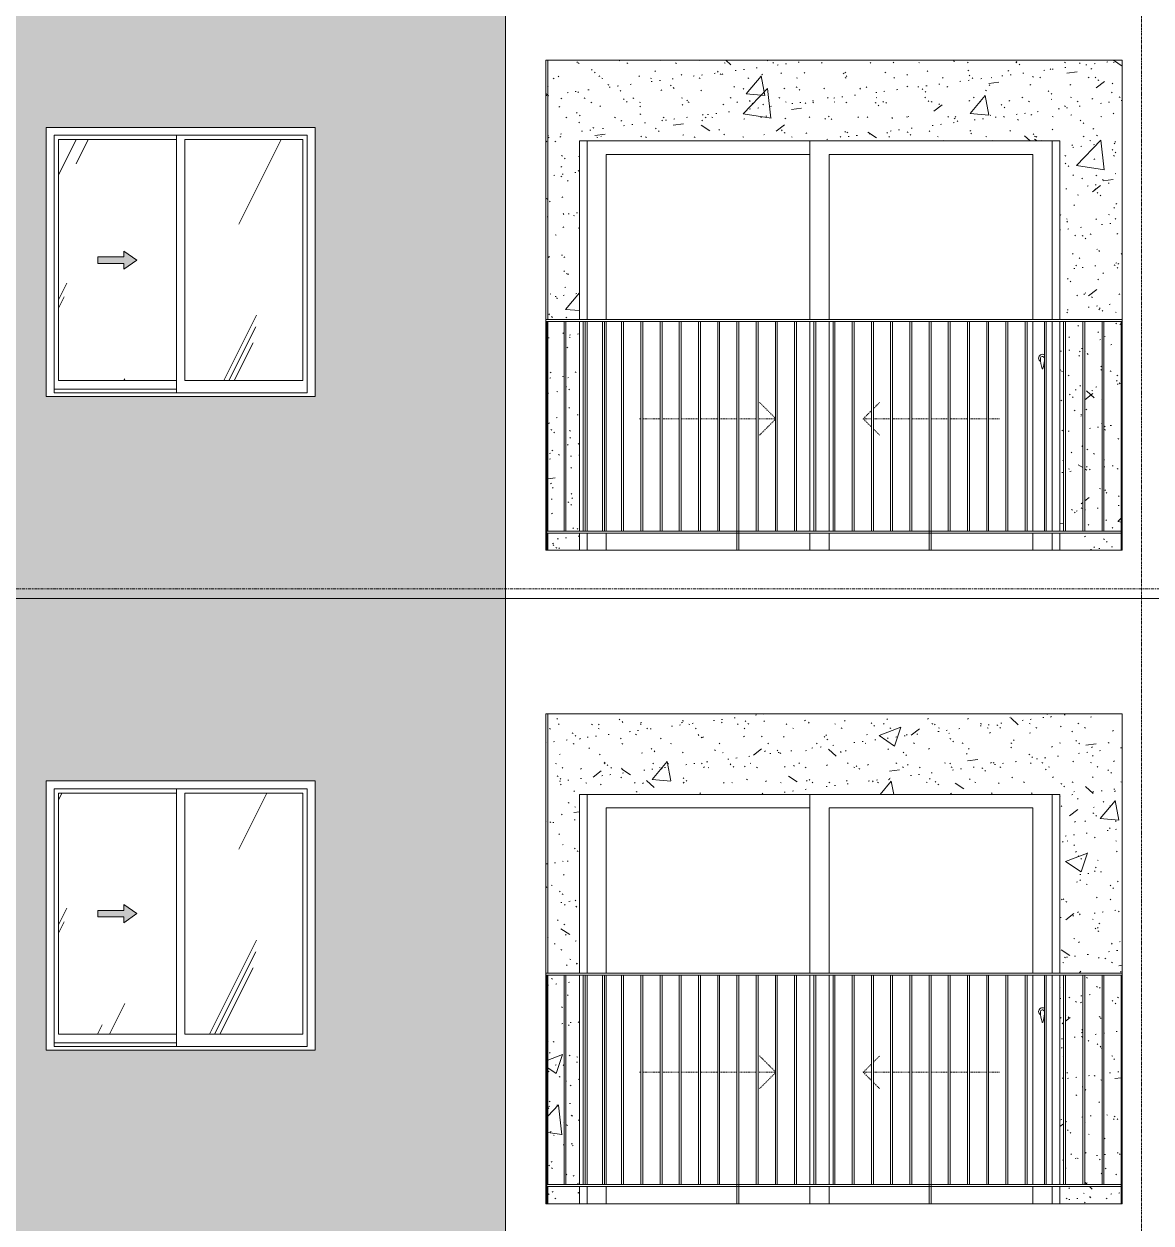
# Model space of a CAD drawing. Header units: millimetres. Extents: x -134153 to 99383, y -5233 to 35400.
# Drawn here: x 24843 to 30709, y 19300 to 25538 of the extents above; entities that cross this region are included whole.
import ezdxf

# ---------------------------------------------------------------- set-up
doc = ezdxf.new("R2010")
doc.units = ezdxf.units.MM
for name, pattern in [('1 NÉT CALL OUT', [6, 3, -3]), ('Centre', [31.75, 6.35, -4.7625, 15.875, -4.7625]), ('Dash', [6, 3, -3]), ('Grid Line', [22.225, 12.7, -3.175, 3.175, -3.175])]:
    doc.linetypes.add(name, pattern=pattern)
for name, color, linetype, lineweight in [('0-2', 250, 'Continuous', 5), ('A-DETL-GENF', 92, 'Continuous', 9), ('A-DETL-GENF-1', 92, '1 NÉT CALL OUT', 9), ('A-DOOR', 31, 'Continuous', 9), ('A-DOOR-FRAM', 31, 'Continuous', 9), ('A-DOOR-HDLN', 31, 'Dash', 9), ('A-FLOR-HRAL', 11, 'Continuous', 9), ('A-FLOR-LEVL-2', 51, 'Centre', 9), ('A-GLAZ', 151, 'Continuous', 9), ('A-GLAZ-3', 7, '1 NÉT CALL OUT', 9), ('A-WALL', 113, 'Continuous', 9), ('A-WALL-PATT-1', 9, 'Continuous', 9), ('A-WALL-PATT-2', 111, 'Continuous', 5), ('I-WALL-1', 7, 'Continuous', 9), ('S-GRID-1', 1, 'Grid Line', 9)]:
    doc.layers.add(name, color=color, linetype=linetype, lineweight=lineweight)
pattern_1 = [(50, (82572.6, 0), (1165.978, -102.01), [121.92, -1341.12]), (355, (82572.6, 0), (-225.554, 1222.763), [97.536, -1072.896]), (100.451, (82669.8, -8.5), (940.433, 1120.746), [103.616, -1139.776]), (46.184, (82572.6, 325.1), (1734.906, -269.074), [182.88, -2011.68]), (96.636, (82717.2, 302.7), (1519.38, 1583.54), [155.42, -1709.665]), (351.184, (82572.6, 325.1), (1519.39, 1583.52), [146.3, -1609.34]), (21, (82735.2, 243.8), (970.332, -654.498), [121.92, -1341.12]), (326, (82735.2, 243.8), (395.533, 1178.804), [97.536, -1072.896]), (71.451, (82816, 189.3), (1365.87, 524.296), [103.616, -1139.776]), (37.5, (82572.62, 0), (19.767, 541.1527), [53.645, -1006.246, 53.645, -1035.507, -1076.96]), (37.5, (82572.62, 0), (19.767, 541.1527), [-2149.043, 53.645, -1023.315]), (7.5, (82572.6, 0), (427.646, 641.156), [53.645, -567.334, 53.645, -981.862, -410.464]), (7.5, (82572.6, 0), (427.646, 641.156), [-1656.486, 53.645, -356.82]), (327.5, (82210.1, 0), (867.782, -36.665), [53.645, -352.755, 53.645, -1214.323, -1682.496]), (327.5, (82210.1, 0), (867.782, -36.665), [-1674.368, 53.645, -1628.85]), (317.5, (82047.56, 0), (948.028, 162.73), [53.645, -474.675, 53.645, -788.416, -1194.816]), (317.5, (82047.56, 0), (948.028, 162.73), [-1370.38, 53.645, -1141.17])]
pattern_2 = [(37.5, (82572.62, 0), (-5.1206, 156.61216), [5.364, -118.181, 5.364, -132.812, -132.08]), (37.5, (82572.62, 0), (-5.1206, 156.61216), [-261.722, 5.364, -126.716]), (7.5, (82572.62, 0), (143.847, 229.3842), [5.364, -61.285, 5.364, -105.989, -42.672]), (7.5, (82572.62, 0), (143.847, 229.3842), [-178.003, 5.364, -37.308]), (327.5, (82472.65, 0), (253.1176, 0.4601), [5.364, -35.276, 5.364, -140.94, -191.008]), (327.5, (82472.65, 0), (253.1176, 0.4601), [-186.944, 5.364, -185.644]), (317.5, (82472.65, 0), (244.3381, 71.3376), [5.364, -14.956, 5.364, -90.546, -109.728]), (317.5, (82472.65, 0), (244.3381, 71.3376), [-116.23, 5.364, -104.364])]
pattern_3 = [(63.435, (84482.24, 111.3), (-0.002, 1625.6), [567.96, -3066.99]), (63.435, (82856.64, 111.3), (-0.002, 1625.6), [567.96, -3066.99]), (63.435, (85260.4, 425.35), (-0.002, 1625.6), [567.96, -3066.99]), (63.435, (83634.8, 425.35), (-0.002, 1625.6), [567.96, -3066.99]), (63.435, (85142.64, 314.5), (-0.002, 1625.6), [567.96, -3066.99]), (63.435, (83517.04, 314.5), (-0.002, 1625.6), [567.96, -3066.99]), (63.435, (85022.6, 949.4), (-0.002, 1625.6), [276.055, -3358.896]), (63.435, (83397, 949.4), (-0.002, 1625.6), [276.055, -3358.896]), (63.435, (84944.06, 851.15), (-0.002, 1625.6), [567.96, -3066.99]), (63.435, (83318.46, 851.15), (-0.002, 1625.6), [567.96, -3066.99]), (63.435, (84957.9, 921.7), (-0.002, 1625.6), [567.96, -3066.99]), (63.435, (83332.3, 921.7), (-0.002, 1625.6), [567.96, -3066.99]), (63.435, (84302.1, 612.2), (-0.002, 1625.6), [567.96, -3066.99]), (63.435, (82676.5, 612.2), (-0.002, 1625.6), [567.96, -3066.99]), (63.435, (84315.9, 695.35), (-0.002, 1625.6), [567.96, -3066.99]), (63.435, (82690.3, 695.35), (-0.002, 1625.6), [567.96, -3066.99]), (63.435, (84319.65, 755.3), (-0.002, 1625.6), [567.96, -3066.99]), (63.435, (82694.05, 755.3), (-0.002, 1625.6), [567.96, -3066.99])]

# ---------------------------------------------------------------- blocks, each defined once
blk = doc.blocks.new('NCV_TKTC_TANG 6 - 8_rvt-4-TKCS_MẶT ĐỨNG HƯỚNG NAM')
at = {"layer": 'A-WALL-PATT-1'}
h = blk.add_hatch(dxfattribs=at)
h.set_pattern_fill('FP_31', color=256, style=0, pattern_type=2)
h.set_pattern_definition(pattern_1)
h.paths.add_polyline_path([(66062.6, 22800), (66062.1, 22890), (66057.6, 22890), (66057.6, 22800), (66062.4, 22800)])
h.paths.add_polyline_path([(66057.6, 22900), (66062.6, 22900), (66062.6, 23990), (66057.6, 23990), (66057.6, 23076.5)])
h.paths.add_polyline_path([(66058.4, 24000), (66062.6, 24000), (66062.6, 25350), (66052.6, 25350), (66052.6, 24000)])
h = blk.add_hatch(dxfattribs=at)
h.set_pattern_fill('FP_32', color=256, style=0, pattern_type=2)
h.set_pattern_definition(pattern_2)
h.paths.add_polyline_path([(66062.6, 22800), (66062.1, 22890), (66057.6, 22890), (66057.6, 22800), (66062.4, 22800)])
h.paths.add_polyline_path([(66057.6, 22900), (66062.6, 22900), (66062.6, 23990), (66057.6, 23990), (66057.6, 23076.5)])
h.paths.add_polyline_path([(66058.4, 24000), (66062.6, 24000), (66062.6, 25350), (66052.6, 25350), (66052.6, 24000)])
h = blk.add_hatch(dxfattribs=at)
h.set_pattern_fill('FP_31', color=256, style=0, pattern_type=2)
h.set_pattern_definition(pattern_1)
h.paths.add_polyline_path([(69021.8, 22800), (69047.6, 22800), (69047.6, 22890), (68727.6, 22890), (68727.6, 22800)])
h.paths.add_polyline_path([(66062.6, 22800), (66227.6, 22800), (66227.6, 22890), (66062.6, 22890)])
h.paths.add_polyline_path([(69016.9, 22900), (69047.6, 22900), (69047.6, 23990), (68957.6, 23990), (68957.6, 22900), (69008, 22900)])
h.paths.add_polyline_path([(66227.6, 22900), (66227.6, 23990), (66157.6, 23990), (66157.6, 22900)])
h.paths.add_polyline_path([(66147.6, 22900), (66147.6, 23990), (66062.6, 23990), (66062.6, 22900), (66080.7, 22900)])
h.paths.add_polyline_path([(68727.6, 22900), (68747.6, 22900), (68747.6, 23990), (68727.6, 23990), (68727.6, 23076.5)])
h.paths.add_polyline_path([(68847.6, 22900), (68847.6, 23990), (68757.6, 23990), (68757.6, 22900)])
h.paths.add_polyline_path([(68857.6, 22900), (68947.6, 22900), (68947.6, 23990), (68857.6, 23989), (68857.6, 23076.5)])
h.paths.add_polyline_path([(66227.6, 24000), (66227.6, 24930), (68727.6, 24930), (68727.6, 24000), (69052.6, 24000), (69052.6, 25350), (66062.6, 25350), (66062.6, 24000), (66160.3, 24000)])
h = blk.add_hatch(dxfattribs=at)
h.set_pattern_fill('FP_32', color=256, style=0, pattern_type=2)
h.set_pattern_definition(pattern_2)
h.paths.add_polyline_path([(69021.8, 22800), (69047.6, 22800), (69047.6, 22890), (68727.6, 22890), (68727.6, 22800)])
h.paths.add_polyline_path([(66062.6, 22800), (66227.6, 22800), (66227.6, 22890), (66062.6, 22890)])
h.paths.add_polyline_path([(69016.9, 22900), (69047.6, 22900), (69047.6, 23990), (68957.6, 23990), (68957.6, 22900), (69008, 22900)])
h.paths.add_polyline_path([(66227.6, 22900), (66227.6, 23990), (66157.6, 23990), (66157.6, 22900)])
h.paths.add_polyline_path([(66147.6, 22900), (66147.6, 23990), (66062.6, 23990), (66062.6, 22900), (66080.7, 22900)])
h.paths.add_polyline_path([(68727.6, 22900), (68747.6, 22900), (68747.6, 23990), (68727.6, 23990), (68727.6, 23076.5)])
h.paths.add_polyline_path([(68847.6, 22900), (68847.6, 23990), (68757.6, 23990), (68757.6, 22900)])
h.paths.add_polyline_path([(68857.6, 22900), (68947.6, 22900), (68947.6, 23990), (68857.6, 23989), (68857.6, 23076.5)])
h.paths.add_polyline_path([(66227.6, 24000), (66227.6, 24930), (68727.6, 24930), (68727.6, 24000), (69052.6, 24000), (69052.6, 25350), (66062.6, 25350), (66062.6, 24000), (66160.3, 24000)])
at = {"layer": 'I-WALL-1'}
for p, q in [((66062.6, 25350), (66062.6, 24000)), ((66227.6, 24000), (66227.6, 24930)), ((66227.6, 24930), (68727.6, 24930)), ((68727.6, 24930), (68727.6, 24000)), ((66062.6, 23990), (66062.6, 22900)), ((66227.6, 22900), (66227.6, 23990)), ((68727.6, 23990), (68727.6, 22900)), ((66062.6, 22890), (66062.6, 22800)), ((66227.6, 22800), (66227.6, 22890)), ((68727.6, 22890), (68727.6, 22800))]:
    blk.add_line(p, q, dxfattribs=at)
blk = doc.blocks.new('NCV_TKTC_TANG 6 - 8_rvt-6-TKCS_MẶT ĐỨNG HƯỚNG NAM')
at = {"layer": 'A-WALL-PATT-1'}
h = blk.add_hatch(dxfattribs=at)
h.set_pattern_fill('FP_31', color=256, style=0, pattern_type=2)
h.set_pattern_definition(pattern_1)
h.paths.add_polyline_path([(66057.6, 19400), (66062.6, 19400), (66062.1, 19490), (66057.6, 19490), (66057.6, 19405.9)])
h.paths.add_polyline_path([(66062.1, 19500), (66062.6, 19500), (66062.6, 20590), (66057.6, 20590), (66057.6, 19500)])
h.paths.add_polyline_path([(66062.6, 20600), (66062.6, 21950), (66052.6, 21950), (66052.6, 20600), (66058.4, 20600)])
h = blk.add_hatch(dxfattribs=at)
h.set_pattern_fill('FP_32', color=256, style=0, pattern_type=2)
h.set_pattern_definition(pattern_2)
h.paths.add_polyline_path([(66057.6, 19400), (66062.6, 19400), (66062.1, 19490), (66057.6, 19490), (66057.6, 19405.9)])
h.paths.add_polyline_path([(66062.1, 19500), (66062.6, 19500), (66062.6, 20590), (66057.6, 20590), (66057.6, 19500)])
h.paths.add_polyline_path([(66062.6, 20600), (66062.6, 21950), (66052.6, 21950), (66052.6, 20600), (66058.4, 20600)])
h = blk.add_hatch(dxfattribs=at)
h.set_pattern_fill('FP_31', color=256, style=0, pattern_type=2)
h.set_pattern_definition(pattern_1)
h.paths.add_polyline_path([(69021.8, 19400), (69047.6, 19400), (69047.6, 19490), (68727.6, 19490), (68727.6, 19400)])
h.paths.add_polyline_path([(66062.6, 19400), (66227.6, 19400), (66227.6, 19490), (66062.6, 19490)])
h.paths.add_polyline_path([(68747.6, 19500), (68747.6, 20590), (68727.6, 20590), (68727.6, 19500)])
h.paths.add_polyline_path([(68847.6, 19500), (68847.6, 20590), (68757.6, 20590), (68757.6, 19500)])
h.paths.add_polyline_path([(68857.6, 19500), (68947.6, 19500), (68947.6, 20590), (68857.6, 20589), (68857.6, 19763.8)])
h.paths.add_polyline_path([(68957.6, 19500), (69047.6, 19500), (69047.6, 20590), (68957.6, 20590), (68957.6, 19763.8)])
h.paths.add_polyline_path([(66077.6, 19500), (66147.6, 19500), (66147.6, 20590), (66062.6, 20590), (66062.6, 19500)])
h.paths.add_polyline_path([(66227.6, 19500), (66227.6, 20590), (66157.6, 20590), (66157.6, 19500)])
h.paths.add_polyline_path([(66227.6, 20600), (66227.6, 21530), (68727.6, 21530), (68727.6, 20600), (69052.6, 20600), (69052.6, 21950), (66062.6, 21950), (66062.6, 20600), (66160.3, 20600)])
h = blk.add_hatch(dxfattribs=at)
h.set_pattern_fill('FP_32', color=256, style=0, pattern_type=2)
h.set_pattern_definition(pattern_2)
h.paths.add_polyline_path([(69021.8, 19400), (69047.6, 19400), (69047.6, 19490), (68727.6, 19490), (68727.6, 19400)])
h.paths.add_polyline_path([(66062.6, 19400), (66227.6, 19400), (66227.6, 19490), (66062.6, 19490)])
h.paths.add_polyline_path([(68747.6, 19500), (68747.6, 20590), (68727.6, 20590), (68727.6, 19500)])
h.paths.add_polyline_path([(68847.6, 19500), (68847.6, 20590), (68757.6, 20590), (68757.6, 19500)])
h.paths.add_polyline_path([(68857.6, 19500), (68947.6, 19500), (68947.6, 20590), (68857.6, 20589), (68857.6, 19763.8)])
h.paths.add_polyline_path([(68957.6, 19500), (69047.6, 19500), (69047.6, 20590), (68957.6, 20590), (68957.6, 19763.8)])
h.paths.add_polyline_path([(66077.6, 19500), (66147.6, 19500), (66147.6, 20590), (66062.6, 20590), (66062.6, 19500)])
h.paths.add_polyline_path([(66227.6, 19500), (66227.6, 20590), (66157.6, 20590), (66157.6, 19500)])
h.paths.add_polyline_path([(66227.6, 20600), (66227.6, 21530), (68727.6, 21530), (68727.6, 20600), (69052.6, 20600), (69052.6, 21950), (66062.6, 21950), (66062.6, 20600), (66160.3, 20600)])
at = {"layer": 'I-WALL-1'}
for p, q in [((66062.6, 21950), (66062.6, 20600)), ((66227.6, 20600), (66227.6, 21530)), ((66227.6, 21530), (68727.6, 21530)), ((68727.6, 21530), (68727.6, 20600)), ((66062.6, 20590), (66062.6, 19500)), ((66227.6, 19500), (66227.6, 20590)), ((68727.6, 20590), (68727.6, 19500)), ((66062.6, 19490), (66062.6, 19400)), ((66227.6, 19400), (66227.6, 19490)), ((68727.6, 19490), (68727.6, 19400))]:
    blk.add_line(p, q, dxfattribs=at)
blk = doc.blocks.new('1_FAMILY RVT - W01-WxH 1400x1400xmm-V395-TKCS_MẶT ĐỨNG HƯỚNG NAM')
at = {"layer": 'A-DETL-GENF-1'}
blk.add_hatch(color=256, dxfattribs=at).paths.add_polyline_path([(63857.1, 20862.1), (63924.8, 20909.5), (63857.1, 20957), (63857.1, 20926.5), (63721.6, 20926.5), (63721.6, 20892.6), (63857.1, 20892.6), (63857.1, 20868)])
at = {"layer": 'A-GLAZ'}
h = blk.add_hatch(dxfattribs=at)
h.set_pattern_fill('FP_30', color=256, style=0, pattern_type=2)
h.set_pattern_definition(pattern_3)
h.paths.add_polyline_path([(64130.3, 20282.6), (64130.3, 21536.5), (63516.1, 21536.5), (63516.1, 20282.6)])
h.paths.add_polyline_path([(63857.1, 20862.1), (63857.1, 20892.6), (63721.6, 20892.6), (63721.6, 20926.5), (63857.1, 20926.5), (63857.1, 20957), (63924.8, 20909.5), (63865.6, 20868)])
h = blk.add_hatch(dxfattribs=at)
h.set_pattern_fill('FP_30', color=256, style=0, pattern_type=2)
h.set_pattern_definition(pattern_3)
h.paths.add_polyline_path([(64174.8, 20282.6), (64789.1, 20282.6), (64789.1, 21536.5), (64174.8, 21536.5), (64174.8, 20868)])
at = {"layer": 'A-DETL-GENF'}
for p, q in [((63721.6, 20926.5), (63721.6, 20892.6)), ((63721.6, 20926.5), (63857.1, 20926.5)), ((63857.1, 20926.5), (63721.6, 20926.5)), ((63721.6, 20926.5), (63721.6, 20892.6)), ((63857.1, 20957), (63857.1, 20926.5)), ((63924.8, 20909.5), (63857.1, 20957)), ((63924.8, 20909.5), (63857.1, 20957)), ((63857.1, 20957), (63857.1, 20926.5)), ((63924.8, 20909.5), (63857.1, 20862.1)), ((63857.1, 20862.1), (63924.8, 20909.5)), ((63721.6, 20892.6), (63857.1, 20892.6)), ((63721.6, 20892.6), (63857.1, 20892.6)), ((63857.1, 20892.6), (63857.1, 20862.1)), ((63857.1, 20892.6), (63857.1, 20862.1))]:
    blk.add_line(p, q, dxfattribs=at)
at = {"layer": 'A-GLAZ'}
for p, q in [((64852.6, 21600), (63452.6, 21600)), ((63452.6, 21600), (63452.6, 20200)), ((64852.6, 21600), (64852.6, 20200)), ((63493.5, 21559.1), (64811.6, 21559.1)), ((63493.5, 20219), (63493.5, 21559.1)), ((63516.1, 21536.5), (63516.1, 20282.6)), ((64130.3, 21536.5), (63516.1, 21536.5)), ((64130.3, 21559.1), (64130.3, 20219)), ((64174.8, 20282.6), (64174.8, 21536.5)), ((64174.8, 21536.5), (64789.1, 21536.5)), ((64789.1, 21536.5), (64789.1, 20282.6)), ((64811.6, 20219), (64811.6, 21559.1)), ((63516.1, 20282.6), (64130.3, 20282.6)), ((64789.1, 20282.6), (64174.8, 20282.6)), ((64130.3, 20238.1), (63493.5, 20238.1)), ((64130.3, 20238.1), (63493.5, 20238.1)), ((64811.6, 20219), (63493.5, 20219)), ((64852.6, 20200), (63452.6, 20200))]:
    blk.add_line(p, q, dxfattribs=at)
blk = doc.blocks.new('DEG_02-DEG_03 - DEG_02-2500x2400mm-CỬA ĐI 02 CÁNH TRƯỢT-V254-TKCS_MẶT ĐỨNG HƯỚNG NAM')
at = {"layer": 'A-DOOR'}
for p, q in [((67427.6, 10400), (67427.6, 11330)), ((68687.6, 11330), (68687.6, 10400)), ((66367.6, 11260), (66367.6, 10400)), ((66367.6, 11260), (67427.6, 11260)), ((67527.6, 11260), (67527.6, 10400)), ((67527.6, 11260), (68587.6, 11260)), ((68587.6, 10400), (68587.6, 11260)), ((66367.6, 10390), (66367.6, 9300)), ((67427.6, 9300), (67427.6, 10390)), ((67527.6, 10390), (67527.6, 9300)), ((68587.6, 9300), (68587.6, 10390)), ((68687.6, 10390), (68687.6, 9300)), ((66367.6, 9290), (66367.6, 9200)), ((67427.6, 9200), (67427.6, 9290)), ((67527.6, 9290), (67527.6, 9200)), ((68587.6, 9200), (68587.6, 9290)), ((68687.6, 9290), (68687.6, 9200))]:
    blk.add_line(p, q, dxfattribs=at)
at = {"layer": 'A-DOOR', "flags": 128}
blk.add_lwpolyline([(68639.1, 10208.7), (68639.1, 10208.7), (68639, 10208.7), (68639, 10208.7), (68639, 10208.7), (68639, 10208.7), (68639, 10208.7), (68639, 10208.7), (68638.9, 10208.7), (68638.9, 10208.7), (68638.9, 10208.7), (68638.9, 10208.7), (68638.8, 10208.7), (68638.8, 10208.7), (68638.8, 10208.7), (68638.7, 10208.7), (68638.7, 10208.7), (68638.7, 10208.7), (68638.6, 10208.7), (68638.6, 10208.7), (68638.5, 10208.7), (68638.5, 10208.7), (68638.4, 10208.7), (68638.4, 10208.7), (68638.3, 10208.7), (68638.3, 10208.7), (68638.2, 10208.7), (68638.2, 10208.7), (68638.1, 10208.7), (68638.1, 10208.7), (68638, 10208.7), (68637.9, 10208.7), (68637.9, 10208.7), (68637.8, 10208.7), (68637.8, 10208.7), (68637.7, 10208.7), (68637.6, 10208.7), (68637.6, 10208.7), (68637.5, 10208.7), (68637.5, 10208.7), (68637.4, 10208.7), (68637.3, 10208.7), (68637.3, 10208.7), (68637.2, 10208.7), (68637.2, 10208.7), (68637.1, 10208.7), (68637.1, 10208.7), (68637, 10208.7), (68636.9, 10208.7), (68636.9, 10208.7), (68636.8, 10208.7), (68636.8, 10208.7), (68636.7, 10208.7), (68636.7, 10208.7), (68636.6, 10208.7), (68636.6, 10208.7), (68636.5, 10208.7), (68636.5, 10208.7), (68636.5, 10208.7), (68636.4, 10208.7), (68636.4, 10208.7), (68636.3, 10208.7), (68636.3, 10208.7), (68636.3, 10208.7), (68636.2, 10208.7), (68636.2, 10208.7), (68636.2, 10208.7), (68636.2, 10208.7), (68636.2, 10208.7), (68636.1, 10208.7), (68636.1, 10208.7), (68636.1, 10208.7), (68636.1, 10208.7), (68636.1, 10208.7), (68636.1, 10208.7), (68636.1, 10208.7)], dxfattribs=at)
at = {"layer": 'A-DOOR'}
for centre, radius, start, end in [((68637.6, 10200), 20, 60, 180), ((68637.6, 10200), 20, 180, 240), ((68636.1, 10199.2), 9.45, 90, 180), ((68791.4, 10199.2), 164.8, 180, 199.13397), ((68639.1, 10199.2), 9.45, 30, 90), ((68483.8, 10199.2), 164.8, 340.86603, 356.02944), ((68637.9, 10146), 2.34, 199.13397, 261.03098), ((68637.2, 10146), 2.34, 278.96902, 340.86603)]:
    blk.add_arc(centre, radius, start, end, dxfattribs=at)
at = {"layer": 'A-DOOR-FRAM'}
for p, q in [((66267.6, 10400), (66267.6, 11330)), ((68687.6, 10400), (68687.6, 11330)), ((66267.6, 9300), (66267.6, 10390)), ((68687.6, 9300), (68687.6, 10390)), ((66267.6, 9200), (66267.6, 9290)), ((68687.6, 9200), (68687.6, 9290))]:
    blk.add_line(p, q, dxfattribs=at)
at = {"layer": 'A-DOOR-HDLN'}
for p, q in [((67247.6, 9887), (67165.5, 9969.1)), ((67704.8, 9884.2), (67747.6, 9927)), ((67757.6, 9937), (67789.7, 9969.1)), ((66540.3, 9884.2), (66547.6, 9884.2)), ((66557.6, 9884.2), (66647.6, 9884.2)), ((66657.6, 9884.2), (66747.6, 9884.2)), ((66757.6, 9884.2), (66847.6, 9884.2)), ((66857.6, 9884.2), (66947.6, 9884.2)), ((66957.6, 9884.2), (67047.6, 9884.2)), ((67057.6, 9884.2), (67147.6, 9884.2)), ((67157.6, 9884.2), (67247.6, 9884.2)), ((67247.6, 9881.5), (67165.5, 9799.4)), ((67704.8, 9884.2), (67747.6, 9841.5)), ((67747.6, 9884.2), (67704.8, 9884.2)), ((67847.6, 9884.2), (67757.6, 9884.2)), ((67947.6, 9884.2), (67857.6, 9884.2)), ((68047.6, 9884.2), (67957.6, 9884.2)), ((68147.6, 9884.2), (68057.6, 9884.2)), ((68247.6, 9884.2), (68157.6, 9884.2)), ((68347.6, 9884.2), (68257.6, 9884.2)), ((68414.8, 9884.2), (68357.6, 9884.2)), ((67757.6, 9831.5), (67789.7, 9799.4))]:
    blk.add_line(p, q, dxfattribs=at)
blk = doc.blocks.new('Railing - 10mm-1251313-TKCS_MẶT ĐỨNG HƯỚNG NAM')
at = {"layer": 'A-FLOR-HRAL'}
for p, q in [((52620.064287, 5900), (52620.064287, 6990)), ((52630.064287, 5900), (52630.064287, 6990))]:
    blk.add_line(p, q, dxfattribs=at)
blk = doc.blocks.new('Railing - 50 x 10mm-1251315-TKCS_MẶT ĐỨNG HƯỚNG NAM')
at = {"layer": 'A-FLOR-HRAL'}
for p, q in [((51697.564287, 5800), (51697.564287, 6990)), ((51707.564287, 6990), (51697.564287, 6990)), ((51707.564287, 5800), (51707.564287, 6990))]:
    blk.add_line(p, q, dxfattribs=at)
blk = doc.blocks.new('Railing - 50 x 10mm-1251311-TKCS_MẶT ĐỨNG HƯỚNG NAM')
at = {"layer": 'A-FLOR-HRAL'}
for p in [(52722.564287, 5800), (52727.564287, 6990)]:
    blk.add_line(p, (52722.564287, 6990), dxfattribs=at)
blk = doc.blocks.new('Railing - 50 x 10mm-V290-TKCS_MẶT ĐỨNG HƯỚNG NAM')
at = {"layer": 'A-FLOR-HRAL'}
for p, q in [((66057.564287, 6990), (66052.635618, 6990)), ((66057.564287, 5800), (66057.564287, 6990))]:
    blk.add_line(p, q, dxfattribs=at)
blk = doc.blocks.new('Railing - Railing-3820848-TKCS_MẶT ĐỨNG HƯỚNG NAM')
at = {"layer": 'A-FLOR-HRAL'}
for p, q in [((66052.635618, 19500), (69052.564287, 19500)), ((69052.564287, 19490), (66052.635618, 19490))]:
    blk.add_line(p, q, dxfattribs=at)
for name, p in [('Railing - 50 x 10mm-V290-TKCS_MẶT ĐỨNG HƯỚNG NAM', (0, 13600)), ('Railing - 10mm-1251313-TKCS_MẶT ĐỨNG HƯỚNG NAM', (13527.5, 13600)), ('Railing - 10mm-1251313-TKCS_MẶT ĐỨNG HƯỚNG NAM', (13627.5, 13600)), ('Railing - 10mm-1251313-TKCS_MẶT ĐỨNG HƯỚNG NAM', (13727.5, 13600)), ('Railing - 10mm-1251313-TKCS_MẶT ĐỨNG HƯỚNG NAM', (13827.5, 13600)), ('Railing - 10mm-1251313-TKCS_MẶT ĐỨNG HƯỚNG NAM', (13927.5, 13600)), ('Railing - 10mm-1251313-TKCS_MẶT ĐỨNG HƯỚNG NAM', (14027.5, 13600)), ('Railing - 10mm-1251313-TKCS_MẶT ĐỨNG HƯỚNG NAM', (14127.5, 13600)), ('Railing - 10mm-1251313-TKCS_MẶT ĐỨNG HƯỚNG NAM', (14227.5, 13600)), ('Railing - 10mm-1251313-TKCS_MẶT ĐỨNG HƯỚNG NAM', (14327.5, 13600)), ('Railing - 50 x 10mm-1251315-TKCS_MẶT ĐỨNG HƯỚNG NAM', (15350, 13600)), ('Railing - 10mm-1251313-TKCS_MẶT ĐỨNG HƯỚNG NAM', (14527.5, 13600)), ('Railing - 10mm-1251313-TKCS_MẶT ĐỨNG HƯỚNG NAM', (14627.5, 13600)), ('Railing - 10mm-1251313-TKCS_MẶT ĐỨNG HƯỚNG NAM', (14727.5, 13600)), ('Railing - 10mm-1251313-TKCS_MẶT ĐỨNG HƯỚNG NAM', (14827.5, 13600)), ('Railing - 10mm-1251313-TKCS_MẶT ĐỨNG HƯỚNG NAM', (14927.5, 13600)), ('Railing - 10mm-1251313-TKCS_MẶT ĐỨNG HƯỚNG NAM', (15027.5, 13600)), ('Railing - 10mm-1251313-TKCS_MẶT ĐỨNG HƯỚNG NAM', (15127.5, 13600)), ('Railing - 10mm-1251313-TKCS_MẶT ĐỨNG HƯỚNG NAM', (15227.5, 13600)), ('Railing - 10mm-1251313-TKCS_MẶT ĐỨNG HƯỚNG NAM', (15327.5, 13600)), ('Railing - 50 x 10mm-1251315-TKCS_MẶT ĐỨNG HƯỚNG NAM', (16350, 13600)), ('Railing - 10mm-1251313-TKCS_MẶT ĐỨNG HƯỚNG NAM', (15527.5, 13600)), ('Railing - 10mm-1251313-TKCS_MẶT ĐỨNG HƯỚNG NAM', (15627.5, 13600)), ('Railing - 10mm-1251313-TKCS_MẶT ĐỨNG HƯỚNG NAM', (15727.5, 13600)), ('Railing - 10mm-1251313-TKCS_MẶT ĐỨNG HƯỚNG NAM', (15827.5, 13600)), ('Railing - 10mm-1251313-TKCS_MẶT ĐỨNG HƯỚNG NAM', (15927.5, 13600)), ('Railing - 10mm-1251313-TKCS_MẶT ĐỨNG HƯỚNG NAM', (16027.5, 13600)), ('Railing - 10mm-1251313-TKCS_MẶT ĐỨNG HƯỚNG NAM', (16127.5, 13600)), ('Railing - 10mm-1251313-TKCS_MẶT ĐỨNG HƯỚNG NAM', (16227.5, 13600)), ('Railing - 10mm-1251313-TKCS_MẶT ĐỨNG HƯỚNG NAM', (16327.5, 13600)), ('Railing - 50 x 10mm-1251311-TKCS_MẶT ĐỨNG HƯỚNG NAM', (16325, 13600))]:
    blk.add_blockref(name, p)
blk = doc.blocks.new('Top Rail Type - Top Rail_Internal_-3820851-TKCS_MẶT ĐỨNG HƯỚNG NAM')
at = {"layer": 'A-FLOR-HRAL'}
for p, q in [((69052.564287, 20600), (66052.635618, 20600)), ((69052.564287, 20590), (66052.635618, 20590))]:
    blk.add_line(p, q, dxfattribs=at)
blk = doc.blocks.new('1_FAMILY RVT - W01-WxH 1400x1400xmm-V407-TKCS_MẶT ĐỨNG HƯỚNG NAM')
at = {"layer": 'A-DETL-GENF-1'}
blk.add_hatch(color=256, dxfattribs=at).paths.add_polyline_path([(63857.1, 24262.1), (63924.8, 24309.5), (63857.1, 24357), (63857.1, 24326.5), (63721.6, 24326.5), (63721.6, 24292.6), (63857.1, 24292.6)])
at = {"layer": 'A-GLAZ'}
h = blk.add_hatch(dxfattribs=at)
h.set_pattern_fill('FP_30', color=256, style=0, pattern_type=2)
h.set_pattern_definition(pattern_3)
h.paths.add_polyline_path([(64130.3, 23682.6), (64130.3, 24936.5), (63516.1, 24936.5), (63516.1, 23682.6)])
h.paths.add_polyline_path([(63857.1, 24262.1), (63857.1, 24292.6), (63721.6, 24292.6), (63721.6, 24326.5), (63857.1, 24326.5), (63857.1, 24357), (63924.8, 24309.5), (63900.6, 24292.6)])
h = blk.add_hatch(dxfattribs=at)
h.set_pattern_fill('FP_30', color=256, style=0, pattern_type=2)
h.set_pattern_definition(pattern_3)
h.paths.add_polyline_path([(64174.8, 23682.6), (64789.1, 23682.6), (64789.1, 24936.5), (64174.8, 24936.5), (64174.8, 24560.1)])
at = {"layer": 'A-DETL-GENF'}
for p, q in [((63857.1, 24357), (63857.1, 24326.5)), ((63924.8, 24309.5), (63857.1, 24357)), ((63924.8, 24309.5), (63857.1, 24357)), ((63857.1, 24357), (63857.1, 24326.5)), ((63721.6, 24326.5), (63721.6, 24292.6)), ((63721.6, 24326.5), (63857.1, 24326.5)), ((63857.1, 24326.5), (63721.6, 24326.5)), ((63721.6, 24326.5), (63721.6, 24292.6)), ((63721.6, 24292.6), (63857.1, 24292.6)), ((63721.6, 24292.6), (63857.1, 24292.6)), ((63924.8, 24309.5), (63857.1, 24262.1)), ((63857.1, 24262.1), (63924.8, 24309.5)), ((63857.1, 24292.6), (63857.1, 24262.1)), ((63857.1, 24292.6), (63857.1, 24262.1))]:
    blk.add_line(p, q, dxfattribs=at)
at = {"layer": 'A-GLAZ'}
for p, q in [((64852.6, 25000), (63452.6, 25000)), ((63452.6, 25000), (63452.6, 23600)), ((63493.5, 24959.1), (64811.6, 24959.1)), ((63493.5, 23619), (63493.5, 24959.1)), ((64130.3, 24959.1), (64130.3, 23619)), ((64811.6, 23619), (64811.6, 24959.1)), ((64852.6, 25000), (64852.6, 23600)), ((63516.1, 24936.5), (63516.1, 23682.6)), ((64130.3, 24936.5), (63516.1, 24936.5)), ((64174.8, 23682.6), (64174.8, 24936.5)), ((64174.8, 24936.5), (64789.1, 24936.5)), ((64789.1, 24936.5), (64789.1, 23682.6)), ((63516.1, 23682.6), (64130.3, 23682.6)), ((64789.1, 23682.6), (64174.8, 23682.6)), ((64852.6, 23600), (63452.6, 23600)), ((64130.3, 23638.1), (63493.5, 23638.1)), ((64130.3, 23638.1), (63493.5, 23638.1)), ((64811.6, 23619), (63493.5, 23619))]:
    blk.add_line(p, q, dxfattribs=at)
blk = doc.blocks.new('Railing - Railing-3824097-TKCS_MẶT ĐỨNG HƯỚNG NAM')
at = {"layer": 'A-FLOR-HRAL'}
for p, q in [((66052.635618, 22900), (69052.564287, 22900)), ((69052.564287, 22890), (66052.635618, 22890))]:
    blk.add_line(p, q, dxfattribs=at)
for name, p in [('Railing - 50 x 10mm-V290-TKCS_MẶT ĐỨNG HƯỚNG NAM', (0, 17000)), ('Railing - 10mm-1251313-TKCS_MẶT ĐỨNG HƯỚNG NAM', (13527.5, 17000)), ('Railing - 10mm-1251313-TKCS_MẶT ĐỨNG HƯỚNG NAM', (13627.5, 17000)), ('Railing - 10mm-1251313-TKCS_MẶT ĐỨNG HƯỚNG NAM', (13727.5, 17000)), ('Railing - 10mm-1251313-TKCS_MẶT ĐỨNG HƯỚNG NAM', (13827.5, 17000)), ('Railing - 10mm-1251313-TKCS_MẶT ĐỨNG HƯỚNG NAM', (13927.5, 17000)), ('Railing - 10mm-1251313-TKCS_MẶT ĐỨNG HƯỚNG NAM', (14027.5, 17000)), ('Railing - 10mm-1251313-TKCS_MẶT ĐỨNG HƯỚNG NAM', (14127.5, 17000)), ('Railing - 10mm-1251313-TKCS_MẶT ĐỨNG HƯỚNG NAM', (14227.5, 17000)), ('Railing - 10mm-1251313-TKCS_MẶT ĐỨNG HƯỚNG NAM', (14327.5, 17000)), ('Railing - 50 x 10mm-1251315-TKCS_MẶT ĐỨNG HƯỚNG NAM', (15350, 17000)), ('Railing - 10mm-1251313-TKCS_MẶT ĐỨNG HƯỚNG NAM', (14527.5, 17000)), ('Railing - 10mm-1251313-TKCS_MẶT ĐỨNG HƯỚNG NAM', (14627.5, 17000)), ('Railing - 10mm-1251313-TKCS_MẶT ĐỨNG HƯỚNG NAM', (14727.5, 17000)), ('Railing - 10mm-1251313-TKCS_MẶT ĐỨNG HƯỚNG NAM', (14827.5, 17000)), ('Railing - 10mm-1251313-TKCS_MẶT ĐỨNG HƯỚNG NAM', (14927.5, 17000)), ('Railing - 10mm-1251313-TKCS_MẶT ĐỨNG HƯỚNG NAM', (15027.5, 17000)), ('Railing - 10mm-1251313-TKCS_MẶT ĐỨNG HƯỚNG NAM', (15127.5, 17000)), ('Railing - 10mm-1251313-TKCS_MẶT ĐỨNG HƯỚNG NAM', (15227.5, 17000)), ('Railing - 10mm-1251313-TKCS_MẶT ĐỨNG HƯỚNG NAM', (15327.5, 17000)), ('Railing - 50 x 10mm-1251315-TKCS_MẶT ĐỨNG HƯỚNG NAM', (16350, 17000)), ('Railing - 10mm-1251313-TKCS_MẶT ĐỨNG HƯỚNG NAM', (15527.5, 17000)), ('Railing - 10mm-1251313-TKCS_MẶT ĐỨNG HƯỚNG NAM', (15627.5, 17000)), ('Railing - 10mm-1251313-TKCS_MẶT ĐỨNG HƯỚNG NAM', (15727.5, 17000)), ('Railing - 10mm-1251313-TKCS_MẶT ĐỨNG HƯỚNG NAM', (15827.5, 17000)), ('Railing - 10mm-1251313-TKCS_MẶT ĐỨNG HƯỚNG NAM', (15927.5, 17000)), ('Railing - 10mm-1251313-TKCS_MẶT ĐỨNG HƯỚNG NAM', (16027.5, 17000)), ('Railing - 10mm-1251313-TKCS_MẶT ĐỨNG HƯỚNG NAM', (16127.5, 17000)), ('Railing - 10mm-1251313-TKCS_MẶT ĐỨNG HƯỚNG NAM', (16227.5, 17000)), ('Railing - 10mm-1251313-TKCS_MẶT ĐỨNG HƯỚNG NAM', (16327.5, 17000)), ('Railing - 50 x 10mm-1251311-TKCS_MẶT ĐỨNG HƯỚNG NAM', (16325, 17000))]:
    blk.add_blockref(name, p)
blk = doc.blocks.new('Top Rail Type - Top Rail_Internal_-3824100-TKCS_MẶT ĐỨNG HƯỚNG NAM')
at = {"layer": 'A-FLOR-HRAL'}
for p, q in [((69052.564287, 24000), (66052.635618, 24000)), ((69052.564287, 23990), (66052.635618, 23990))]:
    blk.add_line(p, q, dxfattribs=at)

msp = doc.modelspace()

# ---------------------------------------------------------------- hatches: boundary and pattern name
at = {"layer": 'A-WALL-PATT-2'}
h = msp.add_hatch(color=256, dxfattribs=at)
h.paths.add_polyline_path([(24643.8, 22550), (27348.9, 22550), (27348.9, 25950), (23758.9, 25950), (23758.9, 22550)])
h.paths.add_polyline_path([(26358.9, 23600), (24958.9, 23600), (24958.9, 25000), (26358.9, 25000), (26358.9, 23619.1)])
h = msp.add_hatch(color=256, dxfattribs=at)
h.paths.add_polyline_path([(23758.9, 19150), (27348.9, 19150), (27348.9, 22550), (23758.9, 22550), (23758.9, 20868)])
h.paths.add_polyline_path([(26230.4, 20200), (24958.9, 20200), (24958.9, 21600), (26358.9, 21600), (26358.9, 20200), (26317.9, 20200)])

# ---------------------------------------------------------------- linework, layer by layer
at = {"layer": 'A-FLOR-LEVL-2'}
msp.add_line((-12769.4, 22600), (95658.9, 22600), dxfattribs=at)
at = {"layer": 'A-WALL'}
for p, q in [((27348.9, 29350), (27348.9, 2000)), ((27558.9, 22800), (27558.9, 25350)), ((27558.9, 25350), (30558.9, 25350)), ((30558.9, 25350), (30558.9, 22800)), ((30558.9, 22800), (27558.9, 22800)), ((38598.9, 22550), (23758.9, 22550)), ((23758.9, 22550), (38598.9, 22550)), ((27558.9, 19400), (27558.9, 21950)), ((27558.9, 21950), (30558.9, 21950)), ((30558.9, 21950), (30558.9, 19400)), ((30558.9, 19400), (27558.9, 19400))]:
    msp.add_line(p, q, dxfattribs=at)
at = {"layer": 'S-GRID-1'}
msp.add_line((30658.9, 856.3), (30658.9, 30285.9), dxfattribs=at)

# ---------------------------------------------------------------- block references
at = {"layer": '0-2'}
for name in ['NCV_TKTC_TANG 6 - 8_rvt-4-TKCS_MẶT ĐỨNG HƯỚNG NAM', 'NCV_TKTC_TANG 6 - 8_rvt-6-TKCS_MẶT ĐỨNG HƯỚNG NAM']:
    msp.add_blockref(name, (-38493.7, 0), dxfattribs=at)
at = {"layer": 'A-DOOR'}
for p in [(-38493.7, 13600), (-38493.7, 10200)]:
    msp.add_blockref('DEG_02-DEG_03 - DEG_02-2500x2400mm-CỬA ĐI 02 CÁNH TRƯỢT-V254-TKCS_MẶT ĐỨNG HƯỚNG NAM', p, dxfattribs=at)
at = {"layer": 'A-FLOR-HRAL'}
for name in ['Top Rail Type - Top Rail_Internal_-3824100-TKCS_MẶT ĐỨNG HƯỚNG NAM', 'Railing - Railing-3824097-TKCS_MẶT ĐỨNG HƯỚNG NAM', 'Top Rail Type - Top Rail_Internal_-3820851-TKCS_MẶT ĐỨNG HƯỚNG NAM', 'Railing - Railing-3820848-TKCS_MẶT ĐỨNG HƯỚNG NAM']:
    msp.add_blockref(name, (-38493.7, 0), dxfattribs=at)
at = {"layer": 'A-GLAZ-3'}
for name in ['1_FAMILY RVT - W01-WxH 1400x1400xmm-V407-TKCS_MẶT ĐỨNG HƯỚNG NAM', '1_FAMILY RVT - W01-WxH 1400x1400xmm-V395-TKCS_MẶT ĐỨNG HƯỚNG NAM']:
    msp.add_blockref(name, (-38493.7, 0), dxfattribs=at)

doc.saveas('drawing.dxf')
